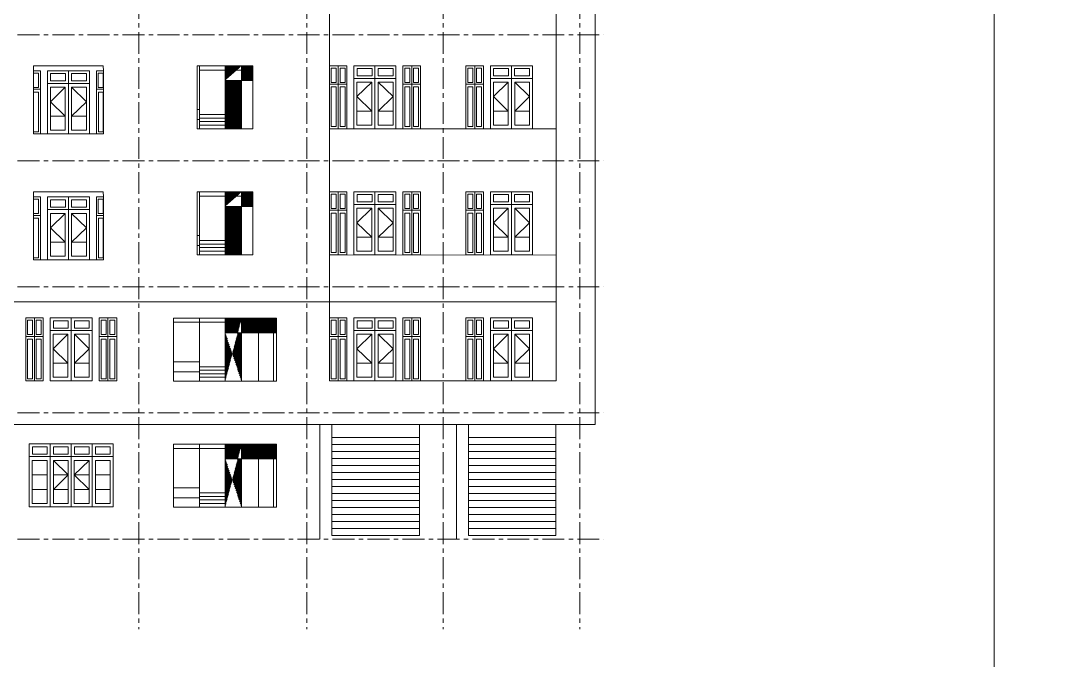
# Model space of a CAD drawing. Header units: millimetres. Extents: x 0 to 8478784, y 0 to 684185.
# Drawn here: x 4064829 to 4094337, y 371748 to 390016 of the extents above; entities that cross this region are included whole.
import ezdxf

# ---------------------------------------------------------------- set-up
doc = ezdxf.new("R2010")
doc.units = ezdxf.units.MM
doc.header["$LTSCALE"] = 5000
doc.header["$MEASUREMENT"] = 0
doc.linetypes.add('CENTER', pattern=[2, 1.25, -0.25, 0.25, -0.25])
for name, color, linetype, lineweight in [('00-XMT.Axes', 22, 'CENTER', 15), ('02-XMT.Beams', 94, 'Continuous', 25), ('net thay', 7, 'Continuous', 15)]:
    doc.layers.add(name, color=color, linetype=linetype, lineweight=lineweight)

msp = doc.modelspace()

# ---------------------------------------------------------------- hatches: boundary and pattern name
at = {"layer": '02-XMT.Beams', "linetype": 'ByBlock', "lineweight": 15}
h = msp.add_hatch(dxfattribs=at)
h.set_pattern_fill('ANSI31', color=256, scale=200, style=0)
h.set_pattern_definition([(135, (5894547.538, 61155.006), (17.67766953, 17.67766953), [])])
h.paths.add_polyline_path([(4071460.3, 388305.8), (4071460.3, 388728.1), (4070671.1, 388728.1), (4070671.1, 388305.8)])
edge = h.paths.add_edge_path()
edge.add_line((4070671.1, 388305.8), (4070671.1, 386928.1))
edge.add_line((4070671.1, 386928.1), (4071143.5, 386928.1))
edge.add_line((4071143.5, 386928.1), (4071143.5, 388728.1))
h = msp.add_hatch(dxfattribs=at)
h.set_pattern_fill('ANSI31', color=256, scale=200, style=0)
h.set_pattern_definition([(135, (5894547.538, 57555.006), (17.67766953, 17.67766953), [])])
h.paths.add_polyline_path([(4071460.3, 384705.8), (4071460.3, 385128.1), (4070671.1, 385128.1), (4070671.1, 384705.8)])
edge = h.paths.add_edge_path()
edge.add_line((4070671.1, 384705.8), (4070671.1, 383328.1))
edge.add_line((4070671.1, 383328.1), (4071143.5, 383328.1))
edge.add_line((4071143.5, 383328.1), (4071143.5, 385128.1))
h = msp.add_hatch(dxfattribs=at)
h.set_pattern_fill('ANSI31', color=256, scale=200, style=0)
h.set_pattern_definition([(135, (5898986.459, 15916.649), (17.67766953, 17.67766953), [])])
edge = h.paths.add_edge_path()
edge.add_line((4072143.5, 381102), (4072143.5, 381524.3))
edge.add_line((4072143.5, 381102), (4070671.1, 381102))
edge.add_line((4072143.5, 381524.3), (4070671.1, 381524.3))
edge.add_line((4070671.1, 381524.3), (4070671.1, 379724.3))
edge.add_line((4071143.5, 379724.3), (4071143.5, 381524.3))
edge.add_line((4070671.1, 379724.3), (4071143.5, 379724.3))
h = msp.add_hatch(dxfattribs=at)
h.set_pattern_fill('ANSI31', color=256, scale=200, style=0)
h.set_pattern_definition([(135, (5898986.459, 12316.649), (17.67766953, 17.67766953), [])])
edge = h.paths.add_edge_path()
edge.add_line((4072143.5, 377502), (4072143.5, 377924.3))
edge.add_line((4072143.5, 377502), (4070671.1, 377502))
edge.add_line((4072143.5, 377924.3), (4070671.1, 377924.3))
edge.add_line((4070671.1, 377924.3), (4070671.1, 376124.3))
edge.add_line((4071143.5, 376124.3), (4071143.5, 377924.3))
edge.add_line((4070671.1, 376124.3), (4071143.5, 376124.3))

# ---------------------------------------------------------------- linework, layer by layer
at = {"layer": '00-XMT.Axes', "color": 8, "linetype": 'CENTER', "lineweight": 15, "ltscale": 0.1}
for p, q in [((4068202.5, 409691.2), (4068202.5, 372640)), ((4073002.5, 409691.2), (4073002.5, 372640)), ((4076902.5, 409691.2), (4076902.5, 372640)), ((4080802.5, 409691.2), (4080802.5, 372640)), ((4021738.8, 389612.9), (4081497.1, 389612.9)), ((4021738.8, 386012.9), (4081497.1, 386012.9)), ((4021738.8, 382412.9), (4081497.1, 382412.9)), ((4021738.8, 378812.9), (4081497.1, 378812.9)), ((4021738.8, 375212.9), (4081497.1, 375212.9))]:
    msp.add_line(p, q, dxfattribs=at)
at = {"layer": '02-XMT.Beams', "linetype": 'ByBlock', "lineweight": 15}
for p, q in [((4081245, 401412), (4081245, 378483.6)), ((4073651.9, 399812.4), (4073651.9, 381988.6)), ((4080132.3, 399812.4), (4080132.3, 381683.6)), ((4065196.9, 388584), (4065196.9, 388725.1)), ((4065196.9, 388725.1), (4067190.9, 388725.1)), ((4067190.9, 388725.1), (4067191.3, 388584)), ((4069876.9, 388728.1), (4069934.9, 388728.1)), ((4069876.9, 388728.1), (4069876.9, 386928.2)), ((4071460.3, 388728.1), (4069934.9, 388728.1)), ((4070671.1, 388728.1), (4069934.9, 388728.1)), ((4069934.9, 388728.1), (4069934.9, 386928.1)), ((4070671.1, 388728.1), (4070671.1, 386928.1)), ((4071460.3, 388728.1), (4070671.1, 388728.1)), ((4070671.1, 388728.1), (4070671.1, 386928.1)), ((4071460.3, 388728.1), (4070671.1, 388728.1)), ((4070671.1, 388728.1), (4070671.1, 386928.1)), ((4071460.3, 388728.1), (4070671.1, 388728.1)), ((4070671.1, 388728.1), (4070671.1, 388305.8)), ((4071143.5, 388728.1), (4071143.5, 386928.1)), ((4071143.5, 386928.1), (4071143.5, 388728.1)), ((4071143.5, 386928.1), (4071143.5, 388728.1)), ((4071460.3, 386928.1), (4071460.3, 388728.1)), ((4071460.3, 388305.8), (4071460.3, 388728.1)), ((4071460.3, 388305.8), (4071460.3, 388728.1)), ((4074153, 388729.7), (4073653, 388729.7)), ((4073653, 388729.7), (4073653, 386929.7)), ((4074153, 388729.7), (4073653, 388729.7)), ((4073653, 388729.7), (4073653, 386929.7)), ((4073705.6, 388662.9), (4073847.7, 388662.9)), ((4073705.6, 388662.9), (4073705.6, 388254.1)), ((4073847.7, 388662.9), (4073847.7, 388254.1)), ((4073903, 388729.7), (4073903, 388200.8)), ((4073955.6, 388662.9), (4074097.7, 388662.9)), ((4073955.6, 388662.9), (4073955.6, 388254.1)), ((4074097.7, 388662.9), (4074097.7, 388254.1)), ((4074153, 388729.7), (4074153, 386929.7)), ((4074153, 386929.7), (4074153, 388729.7)), ((4075553, 388729.7), (4074353, 388729.7)), ((4074353, 388729.7), (4074353, 386929.7)), ((4074868.8, 388648.1), (4074444.2, 388648.1)), ((4074444.2, 388648.1), (4074444.2, 388438.8)), ((4074868.8, 388648.1), (4074868.8, 388438.8)), ((4074953, 388729.7), (4074953, 388368)), ((4075468.8, 388648.1), (4075044.2, 388648.1)), ((4075044.2, 388648.1), (4075044.2, 388438.8)), ((4075468.8, 388648.1), (4075468.8, 388438.8)), ((4075553, 386929.7), (4075553, 388729.7)), ((4075753, 386929.7), (4075753, 388729.7)), ((4075753, 388729.7), (4076253, 388729.7)), ((4075950.3, 388662.9), (4075808.2, 388662.9)), ((4075808.2, 388662.9), (4075808.2, 388254.1)), ((4075950.3, 388662.9), (4075950.3, 388254.1)), ((4076003, 388729.7), (4076003, 388200.8)), ((4076200.3, 388662.9), (4076058.2, 388662.9)), ((4076058.2, 388662.9), (4076058.2, 388254.1)), ((4076200.3, 388662.9), (4076200.3, 388254.1)), ((4076253, 388729.7), (4076253, 386929.7)), ((4078053, 388729.7), (4077553, 388729.7)), ((4077553, 388729.7), (4077553, 386929.7)), ((4078053, 388729.7), (4077553, 388729.7)), ((4077553, 388729.7), (4077553, 386929.7)), ((4077605.6, 388662.9), (4077747.7, 388662.9)), ((4077605.6, 388662.9), (4077605.6, 388254.1)), ((4077747.7, 388662.9), (4077747.7, 388254.1)), ((4077803, 388729.7), (4077803, 388200.8)), ((4077855.6, 388662.9), (4077997.7, 388662.9)), ((4077855.6, 388662.9), (4077855.6, 388254.1)), ((4077997.7, 388662.9), (4077997.7, 388254.1)), ((4078053, 388729.7), (4078053, 386929.7)), ((4078053, 386929.7), (4078053, 388729.7)), ((4079453, 388729.7), (4078253, 388729.7)), ((4078253, 388729.7), (4078253, 386929.7)), ((4078768.8, 388648.1), (4078344.2, 388648.1)), ((4078344.2, 388648.1), (4078344.2, 388438.8)), ((4078768.8, 388648.1), (4078768.8, 388438.8)), ((4078853, 388729.7), (4078853, 388368)), ((4079368.8, 388648.1), (4078944.2, 388648.1)), ((4078944.2, 388648.1), (4078944.2, 388438.8)), ((4079368.8, 388648.1), (4079368.8, 388438.8)), ((4079453, 386929.7), (4079453, 388729.7)), ((4065195.6, 388517.2), (4065337.7, 388517.2)), ((4065195.6, 388517.2), (4065195.6, 388108.5)), ((4065393, 388584), (4065196.9, 388584)), ((4065393, 388584), (4065196.9, 388584)), ((4065196.9, 386784), (4065196.9, 388584)), ((4065337.7, 388517.2), (4065337.7, 388108.5)), ((4065393, 388584), (4065393, 386784)), ((4065393, 386784), (4065393, 388584)), ((4066793, 388584), (4065593, 388584)), ((4065593, 388584), (4065593, 386784)), ((4066108.8, 388502.4), (4065684.2, 388502.4)), ((4065684.2, 388502.4), (4065684.2, 388293.1)), ((4066108.8, 388502.4), (4066108.8, 388293.1)), ((4066193, 388584), (4066193, 388222.3)), ((4066708.8, 388502.4), (4066284.2, 388502.4)), ((4066284.2, 388502.4), (4066284.2, 388293.1)), ((4066708.8, 388502.4), (4066708.8, 388293.1)), ((4066793, 386784), (4066793, 388584)), ((4066993, 386784), (4066993, 388584)), ((4066993, 388584), (4067191.3, 388584)), ((4067190.3, 388517.2), (4067048.2, 388517.2)), ((4067048.2, 388517.2), (4067048.2, 388108.5)), ((4067190.3, 388517.2), (4067190.3, 388108.5)), ((4067191.3, 388584), (4067191.3, 386784)), ((4070671.1, 388605.8), (4069934.9, 388605.8)), ((4071460.3, 388605.8), (4070671.1, 388605.8)), ((4075553, 388368), (4074353, 388368)), ((4074444.2, 388438.8), (4074868.8, 388438.8)), ((4074953, 388368), (4074953, 386929.7)), ((4075044.2, 388438.8), (4075468.8, 388438.8)), ((4079453, 388368), (4078253, 388368)), ((4078344.2, 388438.8), (4078768.8, 388438.8)), ((4078853, 388368), (4078853, 386929.7)), ((4078944.2, 388438.8), (4079368.8, 388438.8)), ((4065337.7, 388108.5), (4065195.6, 388108.5)), ((4065393, 388055.2), (4065196.9, 388055.2)), ((4065196.9, 388055.2), (4065393, 388055.2)), ((4066793, 388222.3), (4065593, 388222.3)), ((4065676.8, 388113.1), (4066101.1, 388113.1)), ((4065676.8, 386885.9), (4065676.8, 388113.1)), ((4065676.8, 388113.1), (4065676.8, 387288.1)), ((4066101.1, 388113.1), (4065676.8, 387700.6)), ((4065684.2, 388293.1), (4066108.8, 388293.1)), ((4066101.1, 388113.1), (4066101.1, 386885.9)), ((4066193, 388222.3), (4066193, 386784)), ((4066284.2, 388293.1), (4066708.8, 388293.1)), ((4066709.2, 388113.1), (4066284.9, 388113.1)), ((4066284.9, 388113.1), (4066284.9, 386885.9)), ((4066284.9, 388113.1), (4066709.2, 387700.6)), ((4066709.2, 386885.9), (4066709.2, 388113.1)), ((4066709.2, 388113.1), (4066709.2, 387288.1)), ((4067191.3, 388055.2), (4066993, 388055.2)), ((4067048.2, 388108.5), (4067190.3, 388108.5)), ((4071460.3, 388305.8), (4070671.1, 388305.8)), ((4070671.1, 388305.8), (4070671.1, 386928.1)), ((4074153, 388200.8), (4073653, 388200.8)), ((4073653, 388200.8), (4074153, 388200.8)), ((4073705, 388121.6), (4073847.7, 388121.6)), ((4073705, 388121.6), (4073705, 386990.4)), ((4073847.7, 388254.1), (4073705.6, 388254.1)), ((4073847.7, 388121.6), (4073847.7, 386990.4)), ((4073903, 388200.8), (4073903, 386929.7)), ((4073955, 388121.6), (4074097.7, 388121.6)), ((4073955, 388121.6), (4073955, 386990.4)), ((4074097.7, 388254.1), (4073955.6, 388254.1)), ((4074097.7, 388121.6), (4074097.7, 386990.4)), ((4074436.8, 388258.7), (4074861.1, 388258.7)), ((4074436.8, 387031.5), (4074436.8, 388258.7)), ((4074436.8, 388258.7), (4074436.8, 387433.8)), ((4074861.1, 388258.7), (4074436.8, 387846.2)), ((4074861.1, 388258.7), (4074861.1, 387031.5)), ((4075469.2, 388258.7), (4075044.9, 388258.7)), ((4075044.9, 388258.7), (4075044.9, 387031.5)), ((4075044.9, 388258.7), (4075469.2, 387846.2)), ((4075469.2, 387031.5), (4075469.2, 388258.7)), ((4075469.2, 388258.7), (4075469.2, 387433.8)), ((4076253, 388200.8), (4075753, 388200.8)), ((4075808.2, 388254.1), (4075950.3, 388254.1)), ((4075950.9, 388121.6), (4075808.3, 388121.6)), ((4075808.3, 388121.6), (4075808.3, 386990.4)), ((4075950.9, 388121.6), (4075950.9, 386990.4)), ((4076003, 388200.8), (4076003, 386929.7)), ((4076058.2, 388254.1), (4076200.3, 388254.1)), ((4076200.9, 388121.6), (4076058.3, 388121.6)), ((4076058.3, 388121.6), (4076058.3, 386990.4)), ((4076200.9, 388121.6), (4076200.9, 386990.4)), ((4078053, 388200.8), (4077553, 388200.8)), ((4077553, 388200.8), (4078053, 388200.8)), ((4077605, 388121.6), (4077747.7, 388121.6)), ((4077605, 388121.6), (4077605, 386990.4)), ((4077747.7, 388254.1), (4077605.6, 388254.1)), ((4077747.7, 388121.6), (4077747.7, 386990.4)), ((4077803, 388200.8), (4077803, 386929.7)), ((4077855, 388121.6), (4077997.7, 388121.6)), ((4077855, 388121.6), (4077855, 386990.4)), ((4077997.7, 388254.1), (4077855.6, 388254.1)), ((4077997.7, 388121.6), (4077997.7, 386990.4)), ((4078336.8, 388258.7), (4078761.1, 388258.7)), ((4078336.8, 387031.5), (4078336.8, 388258.7)), ((4078336.8, 388258.7), (4078336.8, 387433.8)), ((4078761.1, 388258.7), (4078336.8, 387846.2)), ((4078761.1, 388258.7), (4078761.1, 387031.5)), ((4079369.2, 388258.7), (4078944.9, 388258.7)), ((4078944.9, 388258.7), (4078944.9, 387031.5)), ((4078944.9, 388258.7), (4079369.2, 387846.2)), ((4079369.2, 387031.5), (4079369.2, 388258.7)), ((4079369.2, 388258.7), (4079369.2, 387433.8)), ((4065195, 387975.9), (4065337.7, 387975.9)), ((4065195, 387975.9), (4065195, 386844.7)), ((4065337.7, 387975.9), (4065337.7, 386844.7)), ((4067190.9, 387975.9), (4067048.3, 387975.9)), ((4067048.3, 387975.9), (4067048.3, 386844.7)), ((4067190.9, 387975.9), (4067190.9, 386844.7)), ((4074436.8, 387846.2), (4074861.1, 387433.8)), ((4075469.2, 387846.2), (4075044.9, 387433.8)), ((4078336.8, 387846.2), (4078761.1, 387433.8)), ((4079369.2, 387846.2), (4078944.9, 387433.8)), ((4065676.8, 387700.6), (4066101.1, 387288.1)), ((4066709.2, 387700.6), (4066284.9, 387288.1)), ((4069876.9, 387480.1), (4069934.9, 387480.1)), ((4065676.8, 387288.1), (4066101.1, 387288.1)), ((4066709.2, 387288.1), (4066284.9, 387288.1)), ((4069876.9, 387193.7), (4069934.9, 387193.7)), ((4069934.9, 387334.3), (4070671.1, 387334.3)), ((4069934.9, 387234.3), (4070671.1, 387234.3)), ((4074436.8, 387433.8), (4074861.1, 387433.8)), ((4075469.2, 387433.8), (4075044.9, 387433.8)), ((4078336.8, 387433.8), (4078761.1, 387433.8)), ((4079369.2, 387433.8), (4078944.9, 387433.8)), ((4066101.1, 386885.9), (4065676.8, 386885.9)), ((4066284.9, 386885.9), (4066709.2, 386885.9)), ((4069876.9, 386928.2), (4071460.3, 386928.1)), ((4069934.9, 387134.3), (4070671.1, 387134.3)), ((4069934.9, 387034.3), (4070671.1, 387034.3)), ((4069934.9, 386928.1), (4071460.3, 386928.1)), ((4070671.1, 386928.1), (4071143.5, 386928.1)), ((4070671.1, 386928.1), (4071143.5, 386928.1)), ((4073653, 386929.7), (4074153, 386929.7)), ((4073653, 386929.7), (4074153, 386929.7)), ((4073653, 386929.7), (4080132.3, 386923.4)), ((4073847.7, 386990.4), (4073705, 386990.4)), ((4074097.7, 386990.4), (4073955, 386990.4)), ((4074353, 386929.7), (4075553, 386929.7)), ((4074861.1, 387031.5), (4074436.8, 387031.5)), ((4075044.9, 387031.5), (4075469.2, 387031.5)), ((4076253, 386929.7), (4075753, 386929.7)), ((4075808.3, 386990.4), (4075950.9, 386990.4)), ((4076058.3, 386990.4), (4076200.9, 386990.4)), ((4077553, 386929.7), (4078053, 386929.7)), ((4077553, 386929.7), (4078053, 386929.7)), ((4077747.7, 386990.4), (4077605, 386990.4)), ((4077997.7, 386990.4), (4077855, 386990.4)), ((4078253, 386929.7), (4079453, 386929.7)), ((4078761.1, 387031.5), (4078336.8, 387031.5)), ((4078944.9, 387031.5), (4079369.2, 387031.5)), ((4065337.7, 386844.7), (4065195, 386844.7)), ((4065196.9, 386784), (4065393, 386784)), ((4065196.9, 386784), (4065393, 386784)), ((4067191.3, 386784), (4065196.9, 386784)), ((4065593, 386784), (4066793, 386784)), ((4067191.3, 386784), (4066993, 386784)), ((4067048.3, 386844.7), (4067190.9, 386844.7)), ((4065196.9, 384984), (4065196.9, 385125.1)), ((4065196.9, 385125.1), (4067190.9, 385125.1)), ((4067190.9, 385125.1), (4067191.3, 384984)), ((4069876.9, 385128.1), (4069934.9, 385128.1)), ((4069876.9, 385128.1), (4069876.9, 383328.2)), ((4071460.3, 385128.1), (4069934.9, 385128.1)), ((4070671.1, 385128.1), (4069934.9, 385128.1)), ((4069934.9, 385128.1), (4069934.9, 383328.1)), ((4070671.1, 385128.1), (4070671.1, 383328.1)), ((4071460.3, 385128.1), (4070671.1, 385128.1)), ((4070671.1, 385128.1), (4070671.1, 383328.1)), ((4071460.3, 385128.1), (4070671.1, 385128.1)), ((4070671.1, 385128.1), (4070671.1, 383328.1)), ((4071460.3, 385128.1), (4070671.1, 385128.1)), ((4070671.1, 385128.1), (4070671.1, 384705.8)), ((4071143.5, 385128.1), (4071143.5, 383328.1)), ((4071143.5, 383328.1), (4071143.5, 385128.1)), ((4071143.5, 383328.1), (4071143.5, 385128.1)), ((4071460.3, 383328.1), (4071460.3, 385128.1)), ((4071460.3, 384705.8), (4071460.3, 385128.1)), ((4071460.3, 384705.8), (4071460.3, 385128.1)), ((4074153, 385129.7), (4073653, 385129.7)), ((4073653, 385129.7), (4073653, 383329.7)), ((4074153, 385129.7), (4073653, 385129.7)), ((4073653, 385129.7), (4073653, 383329.7)), ((4073903, 385129.7), (4073903, 384600.8)), ((4074153, 385129.7), (4074153, 383329.7)), ((4074153, 383329.7), (4074153, 385129.7)), ((4075553, 385129.7), (4074353, 385129.7)), ((4074353, 385129.7), (4074353, 383329.7)), ((4074953, 385129.7), (4074953, 384768)), ((4075553, 383329.7), (4075553, 385129.7)), ((4075753, 383329.7), (4075753, 385129.7)), ((4075753, 385129.7), (4076253, 385129.7)), ((4076003, 385129.7), (4076003, 384600.8)), ((4076253, 385129.7), (4076253, 383329.7)), ((4078053, 385129.7), (4077553, 385129.7)), ((4077553, 385129.7), (4077553, 383329.7)), ((4078053, 385129.7), (4077553, 385129.7)), ((4077553, 385129.7), (4077553, 383329.7)), ((4077803, 385129.7), (4077803, 384600.8)), ((4078053, 385129.7), (4078053, 383329.7)), ((4078053, 383329.7), (4078053, 385129.7)), ((4079453, 385129.7), (4078253, 385129.7)), ((4078253, 385129.7), (4078253, 383329.7)), ((4078853, 385129.7), (4078853, 384768)), ((4079453, 383329.7), (4079453, 385129.7)), ((4065195.6, 384917.2), (4065337.7, 384917.2)), ((4065195.6, 384917.2), (4065195.6, 384508.5)), ((4065393, 384984), (4065196.9, 384984)), ((4065393, 384984), (4065196.9, 384984)), ((4065196.9, 383184), (4065196.9, 384984)), ((4065337.7, 384917.2), (4065337.7, 384508.5)), ((4065393, 384984), (4065393, 383184)), ((4065393, 383184), (4065393, 384984)), ((4066793, 384984), (4065593, 384984)), ((4065593, 384984), (4065593, 383184)), ((4066108.8, 384902.4), (4065684.2, 384902.4)), ((4065684.2, 384902.4), (4065684.2, 384693.1)), ((4066108.8, 384902.4), (4066108.8, 384693.1)), ((4066193, 384984), (4066193, 384622.3)), ((4066708.8, 384902.4), (4066284.2, 384902.4)), ((4066284.2, 384902.4), (4066284.2, 384693.1)), ((4066708.8, 384902.4), (4066708.8, 384693.1)), ((4066793, 383184), (4066793, 384984)), ((4066993, 383184), (4066993, 384984)), ((4066993, 384984), (4067191.3, 384984)), ((4067190.3, 384917.2), (4067048.2, 384917.2)), ((4067048.2, 384917.2), (4067048.2, 384508.5)), ((4067190.3, 384917.2), (4067190.3, 384508.5)), ((4067191.3, 384984), (4067191.3, 383184)), ((4070671.1, 385005.8), (4069934.9, 385005.8)), ((4071460.3, 385005.8), (4070671.1, 385005.8)), ((4073705.6, 385062.9), (4073847.7, 385062.9)), ((4073705.6, 385062.9), (4073705.6, 384654.1)), ((4073847.7, 385062.9), (4073847.7, 384654.1)), ((4073955.6, 385062.9), (4074097.7, 385062.9)), ((4073955.6, 385062.9), (4073955.6, 384654.1)), ((4074097.7, 385062.9), (4074097.7, 384654.1)), ((4074868.8, 385048.1), (4074444.2, 385048.1)), ((4074444.2, 385048.1), (4074444.2, 384838.8)), ((4074444.2, 384838.8), (4074868.8, 384838.8)), ((4074868.8, 385048.1), (4074868.8, 384838.8)), ((4075468.8, 385048.1), (4075044.2, 385048.1)), ((4075044.2, 385048.1), (4075044.2, 384838.8)), ((4075044.2, 384838.8), (4075468.8, 384838.8)), ((4075468.8, 385048.1), (4075468.8, 384838.8)), ((4075950.3, 385062.9), (4075808.2, 385062.9)), ((4075808.2, 385062.9), (4075808.2, 384654.1)), ((4075950.3, 385062.9), (4075950.3, 384654.1)), ((4076200.3, 385062.9), (4076058.2, 385062.9)), ((4076058.2, 385062.9), (4076058.2, 384654.1)), ((4076200.3, 385062.9), (4076200.3, 384654.1)), ((4077605.6, 385062.9), (4077747.7, 385062.9)), ((4077605.6, 385062.9), (4077605.6, 384654.1)), ((4077747.7, 385062.9), (4077747.7, 384654.1)), ((4077855.6, 385062.9), (4077997.7, 385062.9)), ((4077855.6, 385062.9), (4077855.6, 384654.1)), ((4077997.7, 385062.9), (4077997.7, 384654.1)), ((4078768.8, 385048.1), (4078344.2, 385048.1)), ((4078344.2, 385048.1), (4078344.2, 384838.8)), ((4078344.2, 384838.8), (4078768.8, 384838.8)), ((4078768.8, 385048.1), (4078768.8, 384838.8)), ((4079368.8, 385048.1), (4078944.2, 385048.1)), ((4078944.2, 385048.1), (4078944.2, 384838.8)), ((4078944.2, 384838.8), (4079368.8, 384838.8)), ((4079368.8, 385048.1), (4079368.8, 384838.8)), ((4065337.7, 384508.5), (4065195.6, 384508.5)), ((4066793, 384622.3), (4065593, 384622.3)), ((4065676.8, 384513.1), (4066101.1, 384513.1)), ((4065676.8, 383285.9), (4065676.8, 384513.1)), ((4065676.8, 384513.1), (4065676.8, 383688.1)), ((4066101.1, 384513.1), (4065676.8, 384100.6)), ((4065684.2, 384693.1), (4066108.8, 384693.1)), ((4066101.1, 384513.1), (4066101.1, 383285.9)), ((4066193, 384622.3), (4066193, 383184)), ((4066284.2, 384693.1), (4066708.8, 384693.1)), ((4066709.2, 384513.1), (4066284.9, 384513.1)), ((4066284.9, 384513.1), (4066284.9, 383285.9)), ((4066284.9, 384513.1), (4066709.2, 384100.6)), ((4066709.2, 383285.9), (4066709.2, 384513.1)), ((4066709.2, 384513.1), (4066709.2, 383688.1)), ((4067048.2, 384508.5), (4067190.3, 384508.5)), ((4071460.3, 384705.8), (4070671.1, 384705.8)), ((4070671.1, 384705.8), (4070671.1, 383328.1)), ((4074153, 384600.8), (4073653, 384600.8)), ((4073653, 384600.8), (4074153, 384600.8)), ((4073705, 384521.6), (4073847.7, 384521.6)), ((4073705, 384521.6), (4073705, 383390.4)), ((4073847.7, 384654.1), (4073705.6, 384654.1)), ((4073847.7, 384521.6), (4073847.7, 383390.4)), ((4073903, 384600.8), (4073903, 383329.7)), ((4073955, 384521.6), (4074097.7, 384521.6)), ((4073955, 384521.6), (4073955, 383390.4)), ((4074097.7, 384654.1), (4073955.6, 384654.1)), ((4074097.7, 384521.6), (4074097.7, 383390.4)), ((4075553, 384768), (4074353, 384768)), ((4074436.8, 384658.7), (4074861.1, 384658.7)), ((4074436.8, 383431.5), (4074436.8, 384658.7)), ((4074436.8, 384658.7), (4074436.8, 383833.8)), ((4074861.1, 384658.7), (4074436.8, 384246.2)), ((4074861.1, 384658.7), (4074861.1, 383431.5)), ((4074953, 384768), (4074953, 383329.7)), ((4075469.2, 384658.7), (4075044.9, 384658.7)), ((4075044.9, 384658.7), (4075044.9, 383431.5)), ((4075044.9, 384658.7), (4075469.2, 384246.2)), ((4075469.2, 383431.5), (4075469.2, 384658.7)), ((4075469.2, 384658.7), (4075469.2, 383833.8)), ((4076253, 384600.8), (4075753, 384600.8)), ((4075808.2, 384654.1), (4075950.3, 384654.1)), ((4075950.9, 384521.6), (4075808.3, 384521.6)), ((4075808.3, 384521.6), (4075808.3, 383390.4)), ((4075950.9, 384521.6), (4075950.9, 383390.4)), ((4076003, 384600.8), (4076003, 383329.7)), ((4076058.2, 384654.1), (4076200.3, 384654.1)), ((4076200.9, 384521.6), (4076058.3, 384521.6)), ((4076058.3, 384521.6), (4076058.3, 383390.4)), ((4076200.9, 384521.6), (4076200.9, 383390.4)), ((4078053, 384600.8), (4077553, 384600.8)), ((4077553, 384600.8), (4078053, 384600.8)), ((4077605, 384521.6), (4077747.7, 384521.6)), ((4077605, 384521.6), (4077605, 383390.4)), ((4077747.7, 384654.1), (4077605.6, 384654.1)), ((4077747.7, 384521.6), (4077747.7, 383390.4)), ((4077803, 384600.8), (4077803, 383329.7)), ((4077855, 384521.6), (4077997.7, 384521.6)), ((4077855, 384521.6), (4077855, 383390.4)), ((4077997.7, 384654.1), (4077855.6, 384654.1)), ((4077997.7, 384521.6), (4077997.7, 383390.4)), ((4079453, 384768), (4078253, 384768)), ((4078336.8, 384658.7), (4078761.1, 384658.7)), ((4078336.8, 383431.5), (4078336.8, 384658.7)), ((4078336.8, 384658.7), (4078336.8, 383833.8)), ((4078761.1, 384658.7), (4078336.8, 384246.2)), ((4078761.1, 384658.7), (4078761.1, 383431.5)), ((4078853, 384768), (4078853, 383329.7)), ((4079369.2, 384658.7), (4078944.9, 384658.7)), ((4078944.9, 384658.7), (4078944.9, 383431.5)), ((4078944.9, 384658.7), (4079369.2, 384246.2)), ((4079369.2, 383431.5), (4079369.2, 384658.7)), ((4079369.2, 384658.7), (4079369.2, 383833.8)), ((4065195, 384375.9), (4065337.7, 384375.9)), ((4065195, 384375.9), (4065195, 383244.7)), ((4065393, 384455.2), (4065196.9, 384455.2)), ((4065196.9, 384455.2), (4065393, 384455.2)), ((4065337.7, 384375.9), (4065337.7, 383244.7)), ((4067191.3, 384455.2), (4066993, 384455.2)), ((4067190.9, 384375.9), (4067048.3, 384375.9)), ((4067048.3, 384375.9), (4067048.3, 383244.7)), ((4067190.9, 384375.9), (4067190.9, 383244.7)), ((4074436.8, 384246.2), (4074861.1, 383833.8)), ((4075469.2, 384246.2), (4075044.9, 383833.8)), ((4078336.8, 384246.2), (4078761.1, 383833.8)), ((4079369.2, 384246.2), (4078944.9, 383833.8)), ((4065676.8, 384100.6), (4066101.1, 383688.1)), ((4066709.2, 384100.6), (4066284.9, 383688.1)), ((4065676.8, 383688.1), (4066101.1, 383688.1)), ((4066709.2, 383688.1), (4066284.9, 383688.1)), ((4069876.9, 383880.1), (4069934.9, 383880.1)), ((4069934.9, 383734.3), (4070671.1, 383734.3)), ((4069934.9, 383634.3), (4070671.1, 383634.3)), ((4074436.8, 383833.8), (4074861.1, 383833.8)), ((4075469.2, 383833.8), (4075044.9, 383833.8)), ((4078336.8, 383833.8), (4078761.1, 383833.8)), ((4079369.2, 383833.8), (4078944.9, 383833.8)), ((4069876.9, 383593.7), (4069934.9, 383593.7)), ((4069876.9, 383328.2), (4071460.3, 383328.1)), ((4069934.9, 383534.3), (4070671.1, 383534.3)), ((4069934.9, 383434.3), (4070671.1, 383434.3)), ((4069934.9, 383328.1), (4071460.3, 383328.1)), ((4070671.1, 383328.1), (4071143.5, 383328.1)), ((4070671.1, 383328.1), (4071143.5, 383328.1)), ((4073653, 383329.7), (4074153, 383329.7)), ((4073653, 383329.7), (4074153, 383329.7)), ((4073653, 383329.7), (4080132.3, 383323.4)), ((4073847.7, 383390.4), (4073705, 383390.4)), ((4074097.7, 383390.4), (4073955, 383390.4)), ((4074353, 383329.7), (4075553, 383329.7)), ((4074861.1, 383431.5), (4074436.8, 383431.5)), ((4075044.9, 383431.5), (4075469.2, 383431.5)), ((4076253, 383329.7), (4075753, 383329.7)), ((4075808.3, 383390.4), (4075950.9, 383390.4)), ((4076058.3, 383390.4), (4076200.9, 383390.4)), ((4077553, 383329.7), (4078053, 383329.7)), ((4077553, 383329.7), (4078053, 383329.7)), ((4077747.7, 383390.4), (4077605, 383390.4)), ((4077997.7, 383390.4), (4077855, 383390.4)), ((4078253, 383329.7), (4079453, 383329.7)), ((4078761.1, 383431.5), (4078336.8, 383431.5)), ((4078944.9, 383431.5), (4079369.2, 383431.5)), ((4065337.7, 383244.7), (4065195, 383244.7)), ((4065196.9, 383184), (4065393, 383184)), ((4065196.9, 383184), (4065393, 383184)), ((4067191.3, 383184), (4065196.9, 383184)), ((4065593, 383184), (4066793, 383184)), ((4066101.1, 383285.9), (4065676.8, 383285.9)), ((4066284.9, 383285.9), (4066709.2, 383285.9)), ((4067191.3, 383184), (4066993, 383184)), ((4067048.3, 383244.7), (4067190.9, 383244.7)), ((4031283, 381988.6), (4080132.3, 381988.6)), ((4073651.9, 381988.6), (4080132.3, 381988.6)), ((4073653, 379729.7), (4073651.9, 381988.6)), ((4080132.3, 381683.6), (4080132.3, 379731.6)), ((4065473.4, 381529.7), (4064973.4, 381529.7)), ((4064973.4, 381529.7), (4064973.4, 379729.7)), ((4065473.4, 381529.7), (4064973.4, 381529.7)), ((4064973.4, 381529.7), (4064973.4, 379729.7)), ((4065473.4, 381529.7), (4064973.4, 381529.7)), ((4064973.4, 381529.7), (4064973.4, 379729.7)), ((4065473.4, 381529.7), (4064973.4, 381529.7)), ((4064973.4, 381529.7), (4064973.4, 379729.7)), ((4065026, 381462.9), (4065168.1, 381462.9)), ((4065026, 381462.9), (4065026, 381054.1)), ((4065026, 381462.9), (4065168.1, 381462.9)), ((4065026, 381462.9), (4065026, 381054.1)), ((4065168.1, 381462.9), (4065168.1, 381054.1)), ((4065168.1, 381462.9), (4065168.1, 381054.1)), ((4065223.4, 381529.7), (4065223.4, 381000.8)), ((4065223.4, 381529.7), (4065223.4, 381000.8)), ((4065276, 381462.9), (4065418.1, 381462.9)), ((4065276, 381462.9), (4065276, 381054.1)), ((4065276, 381462.9), (4065418.1, 381462.9)), ((4065276, 381462.9), (4065276, 381054.1)), ((4065418.1, 381462.9), (4065418.1, 381054.1)), ((4065418.1, 381462.9), (4065418.1, 381054.1)), ((4065473.4, 381529.7), (4065473.4, 379729.7)), ((4065473.4, 379729.7), (4065473.4, 381529.7)), ((4065473.4, 381529.7), (4065473.4, 379729.7)), ((4065473.4, 379729.7), (4065473.4, 381529.7)), ((4066873.4, 381529.7), (4065673.4, 381529.7)), ((4065673.4, 381529.7), (4065673.4, 379729.7)), ((4066873.4, 381529.7), (4065673.4, 381529.7)), ((4065673.4, 381529.7), (4065673.4, 379729.7)), ((4066189.2, 381448.1), (4065764.6, 381448.1)), ((4065764.6, 381448.1), (4065764.6, 381238.8)), ((4066189.2, 381448.1), (4065764.6, 381448.1)), ((4065764.6, 381448.1), (4065764.6, 381238.8)), ((4066189.2, 381448.1), (4066189.2, 381238.8)), ((4066189.2, 381448.1), (4066189.2, 381238.8)), ((4066273.4, 381529.7), (4066273.4, 381168)), ((4066273.4, 381529.7), (4066273.4, 381168)), ((4066789.2, 381448.1), (4066364.6, 381448.1)), ((4066364.6, 381448.1), (4066364.6, 381238.8)), ((4066789.2, 381448.1), (4066364.6, 381448.1)), ((4066364.6, 381448.1), (4066364.6, 381238.8)), ((4066789.2, 381448.1), (4066789.2, 381238.8)), ((4066789.2, 381448.1), (4066789.2, 381238.8)), ((4066873.4, 379729.7), (4066873.4, 381529.7)), ((4066873.4, 379729.7), (4066873.4, 381529.7)), ((4067073.4, 379729.7), (4067073.4, 381529.7)), ((4067073.4, 381529.7), (4067573.4, 381529.7)), ((4067270.7, 381462.9), (4067128.6, 381462.9)), ((4067128.6, 381462.9), (4067128.6, 381054.1)), ((4067270.7, 381462.9), (4067270.7, 381054.1)), ((4067323.4, 381529.7), (4067323.4, 381000.8)), ((4067520.7, 381462.9), (4067378.6, 381462.9)), ((4067378.6, 381462.9), (4067378.6, 381054.1)), ((4067520.7, 381462.9), (4067520.7, 381054.1)), ((4067573.4, 381529.7), (4067573.4, 379729.7)), ((4072143.5, 381524.3), (4069198.7, 381524.3)), ((4069198.7, 381524.3), (4069198.7, 379724.3)), ((4070671.1, 381524.3), (4069198.7, 381524.3)), ((4069198.7, 381524.3), (4069934.9, 381524.3)), ((4070671.1, 381402), (4069198.7, 381402)), ((4069934.9, 381524.3), (4069934.9, 379724.3)), ((4070671.1, 381524.3), (4070671.1, 379724.3)), ((4072143.5, 381524.3), (4070671.1, 381524.3)), ((4070671.1, 381524.3), (4070671.1, 379724.3)), ((4072143.5, 381402), (4070671.1, 381402)), ((4071143.5, 381524.3), (4071143.5, 379724.3)), ((4071143.5, 379724.3), (4071143.5, 381524.3)), ((4071622.5, 379724.3), (4071622.5, 381524.3)), ((4072055.2, 381524.3), (4072055.2, 379724.3)), ((4072143.5, 379724.3), (4072143.5, 381524.3)), ((4072143.5, 381102), (4072143.5, 381524.3)), ((4074153, 381529.7), (4073653, 381529.7)), ((4073653, 381529.7), (4073653, 379729.7)), ((4074153, 381529.7), (4073653, 381529.7)), ((4073653, 381529.7), (4073653, 379729.7)), ((4073705.6, 381462.9), (4073847.7, 381462.9)), ((4073705.6, 381462.9), (4073705.6, 381054.1)), ((4073847.7, 381462.9), (4073847.7, 381054.1)), ((4073903, 381529.7), (4073903, 381000.8)), ((4073955.6, 381462.9), (4074097.7, 381462.9)), ((4073955.6, 381462.9), (4073955.6, 381054.1)), ((4074097.7, 381462.9), (4074097.7, 381054.1)), ((4074153, 381529.7), (4074153, 379729.7)), ((4074153, 379729.7), (4074153, 381529.7)), ((4075553, 381529.7), (4074353, 381529.7)), ((4074353, 381529.7), (4074353, 379729.7)), ((4074868.8, 381448.1), (4074444.2, 381448.1)), ((4074444.2, 381448.1), (4074444.2, 381238.8)), ((4074868.8, 381448.1), (4074868.8, 381238.8)), ((4074953, 381529.7), (4074953, 381168)), ((4075468.8, 381448.1), (4075044.2, 381448.1)), ((4075044.2, 381448.1), (4075044.2, 381238.8)), ((4075468.8, 381448.1), (4075468.8, 381238.8)), ((4075553, 379729.7), (4075553, 381529.7)), ((4075753, 379729.7), (4075753, 381529.7)), ((4075753, 381529.7), (4076253, 381529.7)), ((4075950.3, 381462.9), (4075808.2, 381462.9)), ((4075808.2, 381462.9), (4075808.2, 381054.1)), ((4075950.3, 381462.9), (4075950.3, 381054.1)), ((4076003, 381529.7), (4076003, 381000.8)), ((4076200.3, 381462.9), (4076058.2, 381462.9)), ((4076058.2, 381462.9), (4076058.2, 381054.1)), ((4076200.3, 381462.9), (4076200.3, 381054.1)), ((4076253, 381529.7), (4076253, 379729.7)), ((4078053, 381529.7), (4077553, 381529.7)), ((4077553, 381529.7), (4077553, 379729.7)), ((4078053, 381529.7), (4077553, 381529.7)), ((4077553, 381529.7), (4077553, 379729.7)), ((4077605.6, 381462.9), (4077747.7, 381462.9)), ((4077605.6, 381462.9), (4077605.6, 381054.1)), ((4077747.7, 381462.9), (4077747.7, 381054.1)), ((4077803, 381529.7), (4077803, 381000.8)), ((4077855.6, 381462.9), (4077997.7, 381462.9)), ((4077855.6, 381462.9), (4077855.6, 381054.1)), ((4077997.7, 381462.9), (4077997.7, 381054.1)), ((4078053, 381529.7), (4078053, 379729.7)), ((4078053, 379729.7), (4078053, 381529.7)), ((4079453, 381529.7), (4078253, 381529.7)), ((4078253, 381529.7), (4078253, 379729.7)), ((4078768.8, 381448.1), (4078344.2, 381448.1)), ((4078344.2, 381448.1), (4078344.2, 381238.8)), ((4078768.8, 381448.1), (4078768.8, 381238.8)), ((4078853, 381529.7), (4078853, 381168)), ((4079368.8, 381448.1), (4078944.2, 381448.1)), ((4078944.2, 381448.1), (4078944.2, 381238.8)), ((4079368.8, 381448.1), (4079368.8, 381238.8)), ((4079453, 379729.7), (4079453, 381529.7)), ((4065473.4, 381000.8), (4064973.4, 381000.8)), ((4064973.4, 381000.8), (4065473.4, 381000.8)), ((4065473.4, 381000.8), (4064973.4, 381000.8)), ((4064973.4, 381000.8), (4065473.4, 381000.8)), ((4065168.1, 381054.1), (4065026, 381054.1)), ((4065168.1, 381054.1), (4065026, 381054.1)), ((4065223.4, 381000.8), (4065223.4, 379729.7)), ((4065223.4, 381000.8), (4065223.4, 379729.7)), ((4065418.1, 381054.1), (4065276, 381054.1)), ((4065418.1, 381054.1), (4065276, 381054.1)), ((4066873.4, 381168), (4065673.4, 381168)), ((4066873.4, 381168), (4065673.4, 381168)), ((4065757.2, 381058.7), (4066181.4, 381058.7)), ((4065757.2, 379831.5), (4065757.2, 381058.7)), ((4065757.2, 381058.7), (4065757.2, 380233.8)), ((4066181.4, 381058.7), (4065757.2, 380646.2)), ((4065757.2, 381058.7), (4066181.4, 381058.7)), ((4065757.2, 379831.5), (4065757.2, 381058.7)), ((4065757.2, 381058.7), (4065757.2, 380233.8)), ((4066181.4, 381058.7), (4065757.2, 380646.2)), ((4065764.6, 381238.8), (4066189.2, 381238.8)), ((4065764.6, 381238.8), (4066189.2, 381238.8)), ((4066181.4, 381058.7), (4066181.4, 379831.5)), ((4066181.4, 381058.7), (4066181.4, 379831.5)), ((4066273.4, 381168), (4066273.4, 379729.7)), ((4066273.4, 381168), (4066273.4, 379729.7)), ((4066364.6, 381238.8), (4066789.2, 381238.8)), ((4066364.6, 381238.8), (4066789.2, 381238.8)), ((4066789.5, 381058.7), (4066365.3, 381058.7)), ((4066365.3, 381058.7), (4066365.3, 379831.5)), ((4066365.3, 381058.7), (4066789.5, 380646.2)), ((4066789.5, 381058.7), (4066365.3, 381058.7)), ((4066365.3, 381058.7), (4066365.3, 379831.5)), ((4066365.3, 381058.7), (4066789.5, 380646.2)), ((4066789.5, 379831.5), (4066789.5, 381058.7)), ((4066789.5, 381058.7), (4066789.5, 380233.8)), ((4066789.5, 379831.5), (4066789.5, 381058.7)), ((4066789.5, 381058.7), (4066789.5, 380233.8)), ((4067573.4, 381000.8), (4067073.4, 381000.8)), ((4067128.6, 381054.1), (4067270.7, 381054.1)), ((4067323.4, 381000.8), (4067323.4, 379729.7)), ((4067378.6, 381054.1), (4067520.7, 381054.1)), ((4072143.5, 381102), (4070671.1, 381102)), ((4074153, 381000.8), (4073653, 381000.8)), ((4073653, 381000.8), (4074153, 381000.8)), ((4073847.7, 381054.1), (4073705.6, 381054.1)), ((4073903, 381000.8), (4073903, 379729.7)), ((4074097.7, 381054.1), (4073955.6, 381054.1)), ((4075553, 381168), (4074353, 381168)), ((4074436.8, 381058.7), (4074861.1, 381058.7)), ((4074436.8, 379831.5), (4074436.8, 381058.7)), ((4074436.8, 381058.7), (4074436.8, 380233.8)), ((4074861.1, 381058.7), (4074436.8, 380646.2)), ((4074444.2, 381238.8), (4074868.8, 381238.8)), ((4074861.1, 381058.7), (4074861.1, 379831.5)), ((4074953, 381168), (4074953, 379729.7)), ((4075044.2, 381238.8), (4075468.8, 381238.8)), ((4075469.2, 381058.7), (4075044.9, 381058.7)), ((4075044.9, 381058.7), (4075044.9, 379831.5)), ((4075044.9, 381058.7), (4075469.2, 380646.2)), ((4075469.2, 379831.5), (4075469.2, 381058.7)), ((4075469.2, 381058.7), (4075469.2, 380233.8)), ((4076253, 381000.8), (4075753, 381000.8)), ((4075808.2, 381054.1), (4075950.3, 381054.1)), ((4076003, 381000.8), (4076003, 379729.7)), ((4076058.2, 381054.1), (4076200.3, 381054.1)), ((4078053, 381000.8), (4077553, 381000.8)), ((4077553, 381000.8), (4078053, 381000.8)), ((4077747.7, 381054.1), (4077605.6, 381054.1)), ((4077803, 381000.8), (4077803, 379729.7)), ((4077997.7, 381054.1), (4077855.6, 381054.1)), ((4079453, 381168), (4078253, 381168)), ((4078336.8, 381058.7), (4078761.1, 381058.7)), ((4078336.8, 379831.5), (4078336.8, 381058.7)), ((4078336.8, 381058.7), (4078336.8, 380233.8)), ((4078761.1, 381058.7), (4078336.8, 380646.2)), ((4078344.2, 381238.8), (4078768.8, 381238.8)), ((4078761.1, 381058.7), (4078761.1, 379831.5)), ((4078853, 381168), (4078853, 379729.7)), ((4078944.2, 381238.8), (4079368.8, 381238.8)), ((4079369.2, 381058.7), (4078944.9, 381058.7)), ((4078944.9, 381058.7), (4078944.9, 379831.5)), ((4078944.9, 381058.7), (4079369.2, 380646.2)), ((4079369.2, 379831.5), (4079369.2, 381058.7)), ((4079369.2, 381058.7), (4079369.2, 380233.8)), ((4065025.4, 380921.6), (4065168, 380921.6)), ((4065025.4, 380921.6), (4065025.4, 379790.4)), ((4065025.4, 380921.6), (4065168, 380921.6)), ((4065025.4, 380921.6), (4065025.4, 379790.4)), ((4065168, 380921.6), (4065168, 379790.4)), ((4065168, 380921.6), (4065168, 379790.4)), ((4065275.4, 380921.6), (4065418, 380921.6)), ((4065275.4, 380921.6), (4065275.4, 379790.4)), ((4065275.4, 380921.6), (4065418, 380921.6)), ((4065275.4, 380921.6), (4065275.4, 379790.4)), ((4065418, 380921.6), (4065418, 379790.4)), ((4065418, 380921.6), (4065418, 379790.4)), ((4067271.3, 380921.6), (4067128.7, 380921.6)), ((4067128.7, 380921.6), (4067128.7, 379790.4)), ((4067271.3, 380921.6), (4067271.3, 379790.4)), ((4067521.3, 380921.6), (4067378.7, 380921.6)), ((4067378.7, 380921.6), (4067378.7, 379790.4)), ((4067521.3, 380921.6), (4067521.3, 379790.4)), ((4073705, 380921.6), (4073847.7, 380921.6)), ((4073705, 380921.6), (4073705, 379790.4)), ((4073847.7, 380921.6), (4073847.7, 379790.4)), ((4073955, 380921.6), (4074097.7, 380921.6)), ((4073955, 380921.6), (4073955, 379790.4)), ((4074097.7, 380921.6), (4074097.7, 379790.4)), ((4075950.9, 380921.6), (4075808.3, 380921.6)), ((4075808.3, 380921.6), (4075808.3, 379790.4)), ((4075950.9, 380921.6), (4075950.9, 379790.4)), ((4076200.9, 380921.6), (4076058.3, 380921.6)), ((4076058.3, 380921.6), (4076058.3, 379790.4)), ((4076200.9, 380921.6), (4076200.9, 379790.4)), ((4077605, 380921.6), (4077747.7, 380921.6)), ((4077605, 380921.6), (4077605, 379790.4)), ((4077747.7, 380921.6), (4077747.7, 379790.4)), ((4077855, 380921.6), (4077997.7, 380921.6)), ((4077855, 380921.6), (4077855, 379790.4)), ((4077997.7, 380921.6), (4077997.7, 379790.4)), ((4065757.2, 380646.2), (4066181.4, 380233.8)), ((4065757.2, 380646.2), (4066181.4, 380233.8)), ((4066789.5, 380646.2), (4066365.3, 380233.8)), ((4066789.5, 380646.2), (4066365.3, 380233.8)), ((4074436.8, 380646.2), (4074861.1, 380233.8)), ((4075469.2, 380646.2), (4075044.9, 380233.8)), ((4078336.8, 380646.2), (4078761.1, 380233.8)), ((4079369.2, 380646.2), (4078944.9, 380233.8)), ((4065757.2, 380233.8), (4066181.4, 380233.8)), ((4065757.2, 380233.8), (4066181.4, 380233.8)), ((4066789.5, 380233.8), (4066365.3, 380233.8)), ((4066789.5, 380233.8), (4066365.3, 380233.8)), ((4069198.7, 380276.3), (4069934.9, 380276.3)), ((4069934.9, 380130.5), (4070671.1, 380130.5)), ((4074436.8, 380233.8), (4074861.1, 380233.8)), ((4075469.2, 380233.8), (4075044.9, 380233.8)), ((4078336.8, 380233.8), (4078761.1, 380233.8)), ((4079369.2, 380233.8), (4078944.9, 380233.8)), ((4065168, 379790.4), (4065025.4, 379790.4)), ((4065168, 379790.4), (4065025.4, 379790.4)), ((4065418, 379790.4), (4065275.4, 379790.4)), ((4065418, 379790.4), (4065275.4, 379790.4)), ((4066181.4, 379831.5), (4065757.2, 379831.5)), ((4066181.4, 379831.5), (4065757.2, 379831.5)), ((4066365.3, 379831.5), (4066789.5, 379831.5)), ((4066365.3, 379831.5), (4066789.5, 379831.5)), ((4067128.7, 379790.4), (4067271.3, 379790.4)), ((4067378.7, 379790.4), (4067521.3, 379790.4)), ((4069198.7, 379989.9), (4069934.9, 379989.9)), ((4069934.9, 380030.5), (4070671.1, 380030.5)), ((4069934.9, 379930.5), (4070671.1, 379930.5)), ((4069934.9, 379830.5), (4070671.1, 379830.5)), ((4073847.7, 379790.4), (4073705, 379790.4)), ((4074097.7, 379790.4), (4073955, 379790.4)), ((4074861.1, 379831.5), (4074436.8, 379831.5)), ((4075044.9, 379831.5), (4075469.2, 379831.5)), ((4075808.3, 379790.4), (4075950.9, 379790.4)), ((4076058.3, 379790.4), (4076200.9, 379790.4)), ((4077747.7, 379790.4), (4077605, 379790.4)), ((4077997.7, 379790.4), (4077855, 379790.4)), ((4078761.1, 379831.5), (4078336.8, 379831.5)), ((4078944.9, 379831.5), (4079369.2, 379831.5)), ((4064973.4, 379729.7), (4065473.4, 379729.7)), ((4064973.4, 379729.7), (4065473.4, 379729.7)), ((4064973.4, 379729.7), (4065473.4, 379729.7)), ((4064973.4, 379729.7), (4065473.4, 379729.7)), ((4065673.4, 379729.7), (4066873.4, 379729.7)), ((4065673.4, 379729.7), (4066873.4, 379729.7)), ((4067573.4, 379729.7), (4067073.4, 379729.7)), ((4069198.7, 379724.3), (4072143.5, 379724.3)), ((4070671.1, 379724.3), (4071143.5, 379724.3)), ((4080132.3, 379731.6), (4073653, 379729.7)), ((4073653, 379729.7), (4074153, 379729.7)), ((4073653, 379729.7), (4074153, 379729.7)), ((4074353, 379729.7), (4075553, 379729.7)), ((4076253, 379729.7), (4075753, 379729.7)), ((4077553, 379729.7), (4078053, 379729.7)), ((4077553, 379729.7), (4078053, 379729.7)), ((4078253, 379729.7), (4079453, 379729.7)), ((4023677.7, 378483.6), (4081245, 378483.6)), ((4073381, 378483.6), (4073381, 375212.9)), ((4073723.2, 375313.1), (4073723.2, 378483.6)), ((4076223.2, 375313.1), (4076223.2, 378483.6)), ((4077281, 378483.6), (4077281, 375212.9)), ((4077623.2, 375313.1), (4077623.2, 378483.6)), ((4080123.2, 375313.1), (4080123.2, 378483.6)), ((4076223.2, 378113.1), (4073723.2, 378113.1)), ((4080123.2, 378113.1), (4077623.2, 378113.1)), ((4066274.3, 377927.3), (4065074.3, 377927.3)), ((4065074.3, 377927.3), (4065074.3, 376127.3)), ((4066274.3, 377927.3), (4065074.3, 377927.3)), ((4065074.3, 377927.3), (4065074.3, 376127.3)), ((4065590.2, 377845.7), (4065165.6, 377845.7)), ((4065165.6, 377845.7), (4065165.6, 377636.4)), ((4065590.2, 377845.7), (4065165.6, 377845.7)), ((4065165.6, 377845.7), (4065165.6, 377636.4)), ((4065590.2, 377845.7), (4065590.2, 377636.4)), ((4065590.2, 377845.7), (4065590.2, 377636.4)), ((4065674.3, 377927.3), (4065674.3, 377565.6)), ((4065674.3, 377927.3), (4065674.3, 377565.6)), ((4066190.2, 377845.7), (4065765.6, 377845.7)), ((4065765.6, 377845.7), (4065765.6, 377636.4)), ((4066190.2, 377845.7), (4065765.6, 377845.7)), ((4065765.6, 377845.7), (4065765.6, 377636.4)), ((4066190.2, 377845.7), (4066190.2, 377636.4)), ((4066190.2, 377845.7), (4066190.2, 377636.4)), ((4067474.3, 377927.3), (4066274.3, 377927.3)), ((4066274.3, 377927.3), (4066274.3, 376127.3)), ((4067474.3, 377927.3), (4066274.3, 377927.3)), ((4066274.3, 377927.3), (4066274.3, 376127.3)), ((4066274.3, 376127.3), (4066274.3, 377927.3)), ((4066274.3, 376127.3), (4066274.3, 377927.3)), ((4066790.2, 377845.7), (4066365.6, 377845.7)), ((4066365.6, 377845.7), (4066365.6, 377636.4)), ((4066790.2, 377845.7), (4066365.6, 377845.7)), ((4066365.6, 377845.7), (4066365.6, 377636.4)), ((4066790.2, 377845.7), (4066790.2, 377636.4)), ((4066790.2, 377845.7), (4066790.2, 377636.4)), ((4066874.3, 377927.3), (4066874.3, 377565.6)), ((4066874.3, 377927.3), (4066874.3, 377565.6)), ((4067390.2, 377845.7), (4066965.6, 377845.7)), ((4066965.6, 377845.7), (4066965.6, 377636.4)), ((4067390.2, 377845.7), (4066965.6, 377845.7)), ((4066965.6, 377845.7), (4066965.6, 377636.4)), ((4067390.2, 377845.7), (4067390.2, 377636.4)), ((4067390.2, 377845.7), (4067390.2, 377636.4)), ((4067474.3, 376127.3), (4067474.3, 377927.3)), ((4067474.3, 376127.3), (4067474.3, 377927.3)), ((4072143.5, 377924.3), (4069198.7, 377924.3)), ((4069198.7, 377924.3), (4069198.7, 376124.3)), ((4070671.1, 377924.3), (4069198.7, 377924.3)), ((4069198.7, 377924.3), (4069934.9, 377924.3)), ((4070671.1, 377802), (4069198.7, 377802)), ((4069934.9, 377924.3), (4069934.9, 376124.3)), ((4070671.1, 377924.3), (4070671.1, 376124.3)), ((4072143.5, 377924.3), (4070671.1, 377924.3)), ((4070671.1, 377924.3), (4070671.1, 376124.3)), ((4072143.5, 377802), (4070671.1, 377802)), ((4071143.5, 377924.3), (4071143.5, 376124.3)), ((4071143.5, 376124.3), (4071143.5, 377924.3)), ((4071622.5, 376124.3), (4071622.5, 377924.3)), ((4072055.2, 377924.3), (4072055.2, 376124.3)), ((4072143.5, 376124.3), (4072143.5, 377924.3)), ((4072143.5, 377502), (4072143.5, 377924.3)), ((4076223.2, 377913.1), (4073723.2, 377913.1)), ((4076223.2, 377913.1), (4073723.2, 377913.1)), ((4076223.2, 377713.1), (4073723.2, 377713.1)), ((4080123.2, 377913.1), (4077623.2, 377913.1)), ((4080123.2, 377913.1), (4077623.2, 377913.1)), ((4080123.2, 377713.1), (4077623.2, 377713.1)), ((4066274.3, 377565.6), (4065074.3, 377565.6)), ((4066274.3, 377565.6), (4065074.3, 377565.6)), ((4065158.1, 377456.3), (4065582.4, 377456.3)), ((4065158.1, 376229.1), (4065158.1, 377456.3)), ((4065158.1, 377456.3), (4065158.1, 376631.4)), ((4065158.1, 377456.3), (4065582.4, 377456.3)), ((4065158.1, 376229.1), (4065158.1, 377456.3)), ((4065158.1, 377456.3), (4065158.1, 376631.4)), ((4065165.6, 377636.4), (4065590.2, 377636.4)), ((4065165.6, 377636.4), (4065590.2, 377636.4)), ((4065582.4, 377456.3), (4065582.4, 376229.1)), ((4065582.4, 377456.3), (4065582.4, 376229.1)), ((4065674.3, 377565.6), (4065674.3, 376127.3)), ((4065674.3, 377565.6), (4065674.3, 376127.3)), ((4065765.6, 377636.4), (4066190.2, 377636.4)), ((4065765.6, 377636.4), (4066190.2, 377636.4)), ((4066190.5, 377456.3), (4065766.2, 377456.3)), ((4065766.2, 377456.3), (4065766.2, 376229.1)), ((4065766.2, 377456.3), (4066190.5, 377043.8)), ((4066190.5, 377456.3), (4065766.2, 377456.3)), ((4065766.2, 377456.3), (4065766.2, 376229.1)), ((4065766.2, 377456.3), (4066190.5, 377043.8)), ((4066190.5, 376229.1), (4066190.5, 377456.3)), ((4066190.5, 377456.3), (4066190.5, 376631.4)), ((4066190.5, 376229.1), (4066190.5, 377456.3)), ((4066190.5, 377456.3), (4066190.5, 376631.4)), ((4067474.3, 377565.6), (4066274.3, 377565.6)), ((4067474.3, 377565.6), (4066274.3, 377565.6)), ((4066358.1, 377456.3), (4066782.4, 377456.3)), ((4066358.1, 376229.1), (4066358.1, 377456.3)), ((4066358.1, 377456.3), (4066358.1, 376631.4)), ((4066782.4, 377456.3), (4066358.1, 377043.8)), ((4066358.1, 377456.3), (4066782.4, 377456.3)), ((4066358.1, 376229.1), (4066358.1, 377456.3)), ((4066358.1, 377456.3), (4066358.1, 376631.4)), ((4066782.4, 377456.3), (4066358.1, 377043.8)), ((4066365.6, 377636.4), (4066790.2, 377636.4)), ((4066365.6, 377636.4), (4066790.2, 377636.4)), ((4066782.4, 377456.3), (4066782.4, 376229.1)), ((4066782.4, 377456.3), (4066782.4, 376229.1)), ((4066874.3, 377565.6), (4066874.3, 376127.3)), ((4066874.3, 377565.6), (4066874.3, 376127.3)), ((4066965.6, 377636.4), (4067390.2, 377636.4)), ((4066965.6, 377636.4), (4067390.2, 377636.4)), ((4067390.5, 377456.3), (4066966.2, 377456.3)), ((4066966.2, 377456.3), (4066966.2, 376229.1)), ((4067390.5, 377456.3), (4066966.2, 377456.3)), ((4066966.2, 377456.3), (4066966.2, 376229.1)), ((4067390.5, 376229.1), (4067390.5, 377456.3)), ((4067390.5, 377456.3), (4067390.5, 376631.4)), ((4067390.5, 376229.1), (4067390.5, 377456.3)), ((4067390.5, 377456.3), (4067390.5, 376631.4)), ((4072143.5, 377502), (4070671.1, 377502)), ((4076223.2, 377513.1), (4073723.2, 377513.1)), ((4080123.2, 377513.1), (4077623.2, 377513.1)), ((4076223.2, 377313.1), (4073723.2, 377313.1)), ((4080123.2, 377313.1), (4077623.2, 377313.1)), ((4065158.1, 377043.8), (4065582.4, 377043.8)), ((4066190.5, 377043.8), (4065766.2, 376631.4)), ((4066190.5, 377043.8), (4065766.2, 376631.4)), ((4065766.2, 377043.8), (4066190.5, 377043.8)), ((4066358.1, 377043.8), (4066782.4, 376631.4)), ((4066358.1, 377043.8), (4066782.4, 376631.4)), ((4066358.1, 377043.8), (4066782.4, 377043.8)), ((4066966.2, 377043.8), (4067390.5, 377043.8)), ((4076223.2, 377113.1), (4073723.2, 377113.1)), ((4076223.2, 377113.1), (4073723.2, 377113.1)), ((4076223.2, 376913.1), (4073723.2, 376913.1)), ((4080123.2, 377113.1), (4077623.2, 377113.1)), ((4080123.2, 377113.1), (4077623.2, 377113.1)), ((4080123.2, 376913.1), (4077623.2, 376913.1)), ((4065158.1, 376631.4), (4065582.4, 376631.4)), ((4065158.1, 376631.4), (4065582.4, 376631.4)), ((4066190.5, 376631.4), (4065766.2, 376631.4)), ((4066190.5, 376631.4), (4065766.2, 376631.4)), ((4066358.1, 376631.4), (4066782.4, 376631.4)), ((4066358.1, 376631.4), (4066782.4, 376631.4)), ((4067390.5, 376631.4), (4066966.2, 376631.4)), ((4067390.5, 376631.4), (4066966.2, 376631.4)), ((4069198.7, 376676.3), (4069934.9, 376676.3)), ((4069934.9, 376530.5), (4070671.1, 376530.5)), ((4076223.2, 376713.1), (4073723.2, 376713.1)), ((4080123.2, 376713.1), (4077623.2, 376713.1)), ((4069198.7, 376389.9), (4069934.9, 376389.9)), ((4069934.9, 376430.5), (4070671.1, 376430.5)), ((4069934.9, 376330.5), (4070671.1, 376330.5)), ((4076223.2, 376513.1), (4073723.2, 376513.1)), ((4076223.2, 376313.1), (4073723.2, 376313.1)), ((4080123.2, 376513.1), (4077623.2, 376513.1)), ((4080123.2, 376313.1), (4077623.2, 376313.1)), ((4065074.3, 376127.3), (4066274.3, 376127.3)), ((4065074.3, 376127.3), (4066274.3, 376127.3)), ((4065582.4, 376229.1), (4065158.1, 376229.1)), ((4065582.4, 376229.1), (4065158.1, 376229.1)), ((4065766.2, 376229.1), (4066190.5, 376229.1)), ((4065766.2, 376229.1), (4066190.5, 376229.1)), ((4066274.3, 376127.3), (4067474.3, 376127.3)), ((4066274.3, 376127.3), (4067474.3, 376127.3)), ((4066782.4, 376229.1), (4066358.1, 376229.1)), ((4066782.4, 376229.1), (4066358.1, 376229.1)), ((4066966.2, 376229.1), (4067390.5, 376229.1)), ((4066966.2, 376229.1), (4067390.5, 376229.1)), ((4069198.7, 376124.3), (4072143.5, 376124.3)), ((4069934.9, 376230.5), (4070671.1, 376230.5)), ((4070671.1, 376124.3), (4071143.5, 376124.3)), ((4076223.2, 376113.1), (4073723.2, 376113.1)), ((4076223.2, 376113.1), (4073723.2, 376113.1)), ((4080123.2, 376113.1), (4077623.2, 376113.1)), ((4080123.2, 376113.1), (4077623.2, 376113.1)), ((4076223.2, 375913.1), (4073723.2, 375913.1)), ((4076223.2, 375913.1), (4073723.2, 375913.1)), ((4076223.2, 375713.1), (4073723.2, 375713.1)), ((4080123.2, 375913.1), (4077623.2, 375913.1)), ((4080123.2, 375913.1), (4077623.2, 375913.1)), ((4080123.2, 375713.1), (4077623.2, 375713.1)), ((4076223.2, 375513.1), (4073723.2, 375513.1)), ((4080123.2, 375513.1), (4077623.2, 375513.1)), ((4076223.2, 375313.1), (4073723.2, 375313.1)), ((4080123.2, 375313.1), (4077623.2, 375313.1))]:
    msp.add_line(p, q, dxfattribs=at)
msp.add_lwpolyline([(4008544, 416724), (4092644, 416724), (4092644, 357324), (4008544, 357324)], close=True, dxfattribs=at)
at = {"layer": 'net thay', "linetype": 'CENTER', "lineweight": 15}
msp.add_circle((3911642, 421190.5), 262994, dxfattribs=at)

doc.saveas('drawing.dxf')
